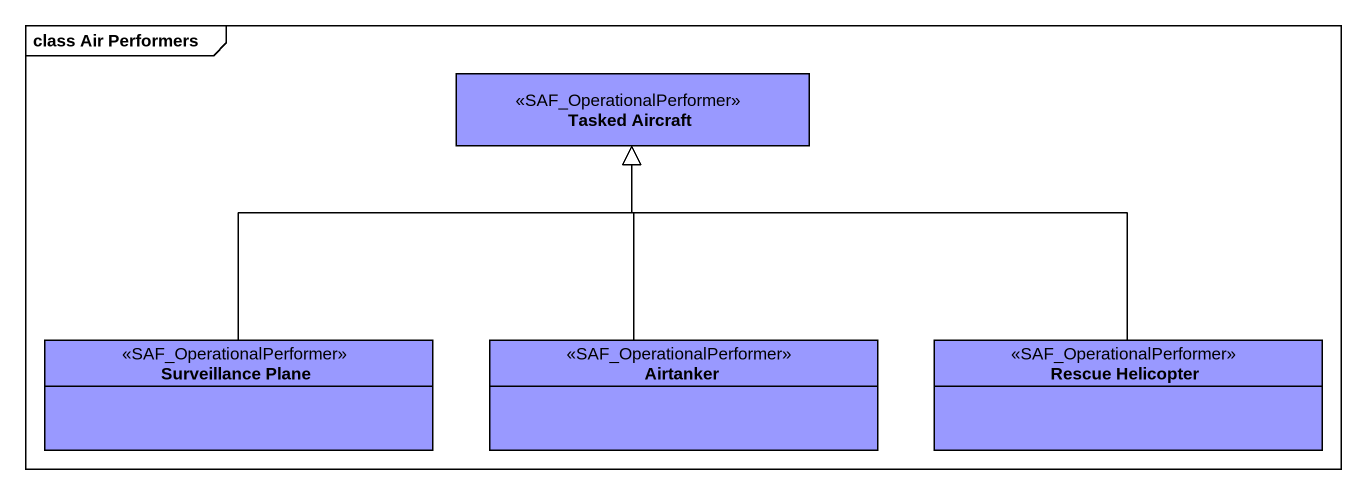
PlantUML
@startuml
mainframe class Air Performers
hide circle
hide empty members
class "Tasked Aircraft" as Tasked_Aircraft <<SAF_OperationalPerformer>> #9999FF
class "Surveillance Plane" as Surveillance_Plane <<SAF_OperationalPerformer>> #9999FF
class Airtanker <<SAF_OperationalPerformer>> #9999FF
class "Rescue Helicopter" as Rescue_Helicopter <<SAF_OperationalPerformer>> #9999FF
Surveillance_Plane -up-|> Tasked_Aircraft
Airtanker -up-|> Tasked_Aircraft
Rescue_Helicopter -left-|> Tasked_Aircraft
@enduml
